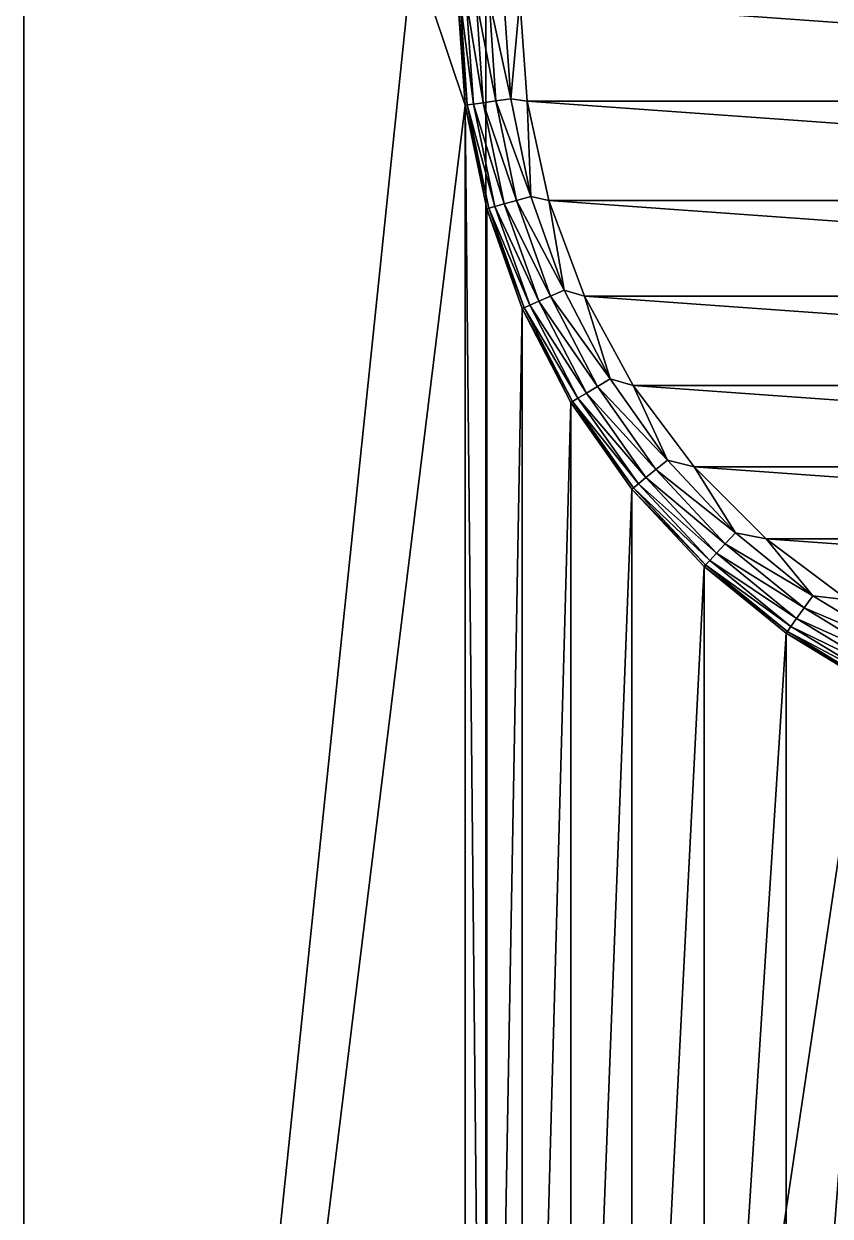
# Model space of a CAD drawing. Extents: x 464 to 15145, y 328 to 7622.
# Drawn here: x 464 to 1664, y 4012 to 5786 of the extents above; entities that cross this region are included whole.
import ezdxf

# ---------------------------------------------------------------- set-up
doc = ezdxf.new("R2010")
doc.units = 0
doc.layers.get('0').update_dxf_attribs({"linetype": 'CONTINUOUS'})

msp = doc.modelspace()

# ---------------------------------------------------------------- linework, layer by layer
at = {"color": 7}
for points in [[(464.1, 7622.4), (464.1, 328.1), (464.1, 7622.4, -4432), (464.1, 7622.4)], [(464.1, 7622.4, -4432), (464.1, 328.1), (464.1, 328.1, -4432), (464.1, 7622.4, -4432)], [(464.1, 328.1, -4432), (1121.2, 5664.7, -4432), (464.1, 7622.4, -4432), (464.1, 328.1, -4432)], [(464.1, 7622.4, -4432), (1121.2, 5664.7, -4432), (1110.4, 5821.9, -4432), (464.1, 7622.4, -4432)], [(1152, 6934.5), (464.1, 328.1), (464.1, 7622.4), (1152, 6934.5)], [(1152, 1016), (464.1, 328.1), (1152, 6934.5), (1152, 1016)], [(1152, 6934.5, -3744.1), (1838.6, 5632.3, -3744.1), (1152, 1016, -3744.1), (1152, 6934.5, -3744.1)], [(1152, 6934.5, -3744.1), (1798.3, 5821.9, -3744.1), (1808.5, 5725, -3744.1), (1152, 6934.5, -3744.1)], [(1152, 6934.5, -3744.1), (1808.5, 5725, -3744.1), (1838.6, 5632.3, -3744.1), (1152, 6934.5, -3744.1)], [(1152, 1016), (1152, 6934.5), (1152, 1016, -3744.1), (1152, 1016)], [(1152, 1016, -3744.1), (1152, 6934.5), (1152, 6934.5, -3744.1), (1152, 1016, -3744.1)], [(1121.2, 5664.7, -5124.5), (1124.3, 5665.2, -5148.4), (1110.4, 5821.9, -5124.5), (1121.2, 5664.7, -5124.5)], [(1110.4, 5821.9, -5124.5), (1124.3, 5665.2, -5148.4), (1113.6, 5821.9, -5148.4), (1110.4, 5821.9, -5124.5)], [(1121.2, 5664.7, -4432), (1121.2, 5664.7, -5124.5), (1110.4, 5821.9, -4432), (1121.2, 5664.7, -4432)], [(1110.4, 5821.9, -4432), (1121.2, 5664.7, -5124.5), (1110.4, 5821.9, -5124.5), (1110.4, 5821.9, -4432)], [(1122.8, 5821.9, -5170.7), (1113.6, 5821.9, -5148.4), (1133.4, 5666.4, -5170.7), (1122.8, 5821.9, -5170.7)], [(1133.4, 5666.4, -5170.7), (1113.6, 5821.9, -5148.4), (1124.3, 5665.2, -5148.4), (1133.4, 5666.4, -5170.7)], [(1137.5, 5821.9, -5189.8), (1122.8, 5821.9, -5170.7), (1148, 5668.4, -5189.8), (1137.5, 5821.9, -5189.8)], [(1148, 5668.4, -5189.8), (1122.8, 5821.9, -5170.7), (1133.4, 5666.4, -5170.7), (1148, 5668.4, -5189.8)], [(1156.6, 5821.9, -5204.5), (1137.5, 5821.9, -5189.8), (1166.9, 5671, -5204.5), (1156.6, 5821.9, -5204.5)], [(1166.9, 5671, -5204.5), (1137.5, 5821.9, -5189.8), (1148, 5668.4, -5189.8), (1166.9, 5671, -5204.5)], [(1189, 5674.1, -5213.7), (1178.8, 5821.9, -5213.7), (1156.6, 5821.9, -5204.5), (1189, 5674.1, -5213.7)], [(1166.9, 5671, -5204.5), (1189, 5674.1, -5213.7), (1156.6, 5821.9, -5204.5), (1166.9, 5671, -5204.5)], [(1189, 5674.1, -5213.7), (1202.7, 5821.9, -5216.8), (1178.8, 5821.9, -5213.7), (1189, 5674.1, -5213.7)], [(1189, 5674.1, -5213.7), (1213.6, 5670.8, -5216.8), (1202.7, 5821.9, -5216.8), (1189, 5674.1, -5213.7)], [(3326.4, 5821.9, -5216.8), (1202.7, 5821.9, -5216.8), (3315.6, 5670.8, -5216.8), (3326.4, 5821.9, -5216.8)], [(3315.6, 5670.8, -5216.8), (1202.7, 5821.9, -5216.8), (1213.6, 5670.8, -5216.8), (3315.6, 5670.8, -5216.8)], [(464.1, 328.1, -4432), (1121.2, 2285.7, -4432), (1121.2, 5664.7, -4432), (464.1, 328.1, -4432)], [(1121.2, 5664.7, -5124.5), (1156.2, 5511.4, -5148.4), (1124.3, 5665.2, -5148.4), (1121.2, 5664.7, -5124.5)], [(1153.2, 5510.5, -5124.5), (1156.2, 5511.4, -5148.4), (1121.2, 5664.7, -5124.5), (1153.2, 5510.5, -5124.5)], [(1153.2, 5510.5, -4432), (1153.2, 5510.5, -5124.5), (1121.2, 5664.7, -4432), (1153.2, 5510.5, -4432)], [(1121.2, 5664.7, -4432), (1153.2, 5510.5, -5124.5), (1121.2, 5664.7, -5124.5), (1121.2, 5664.7, -4432)], [(1121.2, 5664.7, -4432), (1121.2, 2285.7, -4432), (1153.2, 2440, -4432), (1121.2, 5664.7, -4432)], [(1121.2, 5664.7, -4432), (1153.2, 2440, -4432), (1153.2, 5510.5, -4432), (1121.2, 5664.7, -4432)], [(1133.4, 5666.4, -5170.7), (1124.3, 5665.2, -5148.4), (1165.1, 5513.9, -5170.7), (1133.4, 5666.4, -5170.7)], [(1165.1, 5513.9, -5170.7), (1124.3, 5665.2, -5148.4), (1156.2, 5511.4, -5148.4), (1165.1, 5513.9, -5170.7)], [(1148, 5668.4, -5189.8), (1133.4, 5666.4, -5170.7), (1179.3, 5517.8, -5189.8), (1148, 5668.4, -5189.8)], [(1179.3, 5517.8, -5189.8), (1133.4, 5666.4, -5170.7), (1165.1, 5513.9, -5170.7), (1179.3, 5517.8, -5189.8)], [(1166.9, 5671, -5204.5), (1148, 5668.4, -5189.8), (1197.7, 5523, -5204.5), (1166.9, 5671, -5204.5)], [(1197.7, 5523, -5204.5), (1148, 5668.4, -5189.8), (1179.3, 5517.8, -5189.8), (1197.7, 5523, -5204.5)], [(1219.1, 5529, -5213.7), (1189, 5674.1, -5213.7), (1166.9, 5671, -5204.5), (1219.1, 5529, -5213.7)], [(1219.1, 5529, -5213.7), (1166.9, 5671, -5204.5), (1197.7, 5523, -5204.5), (1219.1, 5529, -5213.7)], [(1219.1, 5529, -5213.7), (1213.6, 5670.8, -5216.8), (1189, 5674.1, -5213.7), (1219.1, 5529, -5213.7)], [(1219.1, 5529, -5213.7), (1245.8, 5522.8, -5216.8), (1213.6, 5670.8, -5216.8), (1219.1, 5529, -5213.7)], [(3315.6, 5670.8, -5216.8), (1213.6, 5670.8, -5216.8), (3283.4, 5522.8, -5216.8), (3315.6, 5670.8, -5216.8)], [(3283.4, 5522.8, -5216.8), (1213.6, 5670.8, -5216.8), (1245.8, 5522.8, -5216.8), (3283.4, 5522.8, -5216.8)], [(1152, 1016, -3744.1), (1838.6, 5632.3, -3744.1), (1838.6, 2318.2, -3744.1), (1152, 1016, -3744.1)], [(1179.3, 5517.8, -5189.8), (1165.1, 5513.9, -5170.7), (1230.8, 5372.9, -5189.8), (1179.3, 5517.8, -5189.8)], [(1197.7, 5523, -5204.5), (1179.3, 5517.8, -5189.8), (1248.3, 5380.5, -5204.5), (1197.7, 5523, -5204.5)], [(1248.3, 5380.5, -5204.5), (1179.3, 5517.8, -5189.8), (1230.8, 5372.9, -5189.8), (1248.3, 5380.5, -5204.5)], [(1268.7, 5389.4, -5213.7), (1219.1, 5529, -5213.7), (1197.7, 5523, -5204.5), (1268.7, 5389.4, -5213.7)], [(1268.7, 5389.4, -5213.7), (1197.7, 5523, -5204.5), (1248.3, 5380.5, -5204.5), (1268.7, 5389.4, -5213.7)], [(1268.7, 5389.4, -5213.7), (1245.8, 5522.8, -5216.8), (1219.1, 5529, -5213.7), (1268.7, 5389.4, -5213.7)], [(1268.7, 5389.4, -5213.7), (1298.7, 5380.8, -5216.8), (1245.8, 5522.8, -5216.8), (1268.7, 5389.4, -5213.7)], [(3283.4, 5522.8, -5216.8), (1245.8, 5522.8, -5216.8), (3230.5, 5380.8, -5216.8), (3283.4, 5522.8, -5216.8)], [(3230.5, 5380.8, -5216.8), (1245.8, 5522.8, -5216.8), (1298.7, 5380.8, -5216.8), (3230.5, 5380.8, -5216.8)], [(1153.2, 5510.5, -5124.5), (1208.8, 5363.3, -5148.4), (1156.2, 5511.4, -5148.4), (1153.2, 5510.5, -5124.5)], [(1206, 5362.1, -5124.5), (1208.8, 5363.3, -5148.4), (1153.2, 5510.5, -5124.5), (1206, 5362.1, -5124.5)], [(1206, 5362.1, -4432), (1206, 5362.1, -5124.5), (1153.2, 5510.5, -4432), (1206, 5362.1, -4432)], [(1153.2, 5510.5, -4432), (1206, 5362.1, -5124.5), (1153.2, 5510.5, -5124.5), (1153.2, 5510.5, -4432)], [(1153.2, 5510.5, -4432), (1153.2, 2440, -4432), (1206, 5362.1, -4432), (1153.2, 5510.5, -4432)], [(1165.1, 5513.9, -5170.7), (1156.2, 5511.4, -5148.4), (1217.3, 5367, -5170.7), (1165.1, 5513.9, -5170.7)], [(1217.3, 5367, -5170.7), (1156.2, 5511.4, -5148.4), (1208.8, 5363.3, -5148.4), (1217.3, 5367, -5170.7)], [(1230.8, 5372.9, -5189.8), (1165.1, 5513.9, -5170.7), (1217.3, 5367, -5170.7), (1230.8, 5372.9, -5189.8)], [(1248.3, 5380.5, -5204.5), (1230.8, 5372.9, -5189.8), (1317.9, 5246.2, -5204.5), (1248.3, 5380.5, -5204.5)], [(1336.9, 5257.8, -5213.7), (1268.7, 5389.4, -5213.7), (1248.3, 5380.5, -5204.5), (1336.9, 5257.8, -5213.7)], [(1336.9, 5257.8, -5213.7), (1248.3, 5380.5, -5204.5), (1317.9, 5246.2, -5204.5), (1336.9, 5257.8, -5213.7)], [(1336.9, 5257.8, -5213.7), (1298.7, 5380.8, -5216.8), (1268.7, 5389.4, -5213.7), (1336.9, 5257.8, -5213.7)], [(1336.9, 5257.8, -5213.7), (1371.3, 5247.8, -5216.8), (1298.7, 5380.8, -5216.8), (1336.9, 5257.8, -5213.7)], [(3230.5, 5380.8, -5216.8), (1298.7, 5380.8, -5216.8), (3157.8, 5247.8, -5216.8), (3230.5, 5380.8, -5216.8)], [(3157.8, 5247.8, -5216.8), (1298.7, 5380.8, -5216.8), (1371.3, 5247.8, -5216.8), (3157.8, 5247.8, -5216.8)], [(1206, 5362.1, -4432), (1153.2, 2440, -4432), (1206, 2588.4, -4432), (1206, 5362.1, -4432)], [(1206, 5362.1, -5124.5), (1281.1, 5223.9, -5148.4), (1208.8, 5363.3, -5148.4), (1206, 5362.1, -5124.5)], [(1278.4, 5222.2, -5124.5), (1281.1, 5223.9, -5148.4), (1206, 5362.1, -5124.5), (1278.4, 5222.2, -5124.5)], [(1278.4, 5222.2, -4432), (1278.4, 5222.2, -5124.5), (1206, 5362.1, -4432), (1278.4, 5222.2, -4432)], [(1206, 5362.1, -4432), (1278.4, 5222.2, -5124.5), (1206, 5362.1, -5124.5), (1206, 5362.1, -4432)], [(1206, 5362.1, -4432), (1206, 2588.4, -4432), (1278.4, 5222.2, -4432), (1206, 5362.1, -4432)], [(1217.3, 5367, -5170.7), (1208.8, 5363.3, -5148.4), (1289, 5228.6, -5170.7), (1217.3, 5367, -5170.7)], [(1289, 5228.6, -5170.7), (1208.8, 5363.3, -5148.4), (1281.1, 5223.9, -5148.4), (1289, 5228.6, -5170.7)], [(1230.8, 5372.9, -5189.8), (1217.3, 5367, -5170.7), (1301.5, 5236.3, -5189.8), (1230.8, 5372.9, -5189.8)], [(1301.5, 5236.3, -5189.8), (1217.3, 5367, -5170.7), (1289, 5228.6, -5170.7), (1301.5, 5236.3, -5189.8)], [(1317.9, 5246.2, -5204.5), (1230.8, 5372.9, -5189.8), (1301.5, 5236.3, -5189.8), (1317.9, 5246.2, -5204.5)], [(1422.4, 5136.7, -5213.7), (1336.9, 5257.8, -5213.7), (1317.9, 5246.2, -5204.5), (1422.4, 5136.7, -5213.7)], [(1422.4, 5136.7, -5213.7), (1371.3, 5247.8, -5216.8), (1336.9, 5257.8, -5213.7), (1422.4, 5136.7, -5213.7)], [(1301.5, 5236.3, -5189.8), (1289, 5228.6, -5170.7), (1390.3, 5110.6, -5189.8), (1301.5, 5236.3, -5189.8)], [(1317.9, 5246.2, -5204.5), (1301.5, 5236.3, -5189.8), (1405.1, 5122.7, -5204.5), (1317.9, 5246.2, -5204.5)], [(1405.1, 5122.7, -5204.5), (1301.5, 5236.3, -5189.8), (1390.3, 5110.6, -5189.8), (1405.1, 5122.7, -5204.5)], [(1422.4, 5136.7, -5213.7), (1317.9, 5246.2, -5204.5), (1405.1, 5122.7, -5204.5), (1422.4, 5136.7, -5213.7)], [(1422.4, 5136.7, -5213.7), (1462.1, 5126.6, -5216.8), (1371.3, 5247.8, -5216.8), (1422.4, 5136.7, -5213.7)], [(3157.8, 5247.8, -5216.8), (1371.3, 5247.8, -5216.8), (3067.1, 5126.6, -5216.8), (3157.8, 5247.8, -5216.8)], [(3067.1, 5126.6, -5216.8), (1371.3, 5247.8, -5216.8), (1462.1, 5126.6, -5216.8), (3067.1, 5126.6, -5216.8)], [(1278.4, 5222.2, -4432), (1206, 2588.4, -4432), (1278.4, 2728.3, -4432), (1278.4, 5222.2, -4432)], [(1278.4, 5222.2, -5124.5), (1371.7, 5095.5, -5148.4), (1281.1, 5223.9, -5148.4), (1278.4, 5222.2, -5124.5)], [(1369.3, 5093.5, -5124.5), (1371.7, 5095.5, -5148.4), (1278.4, 5222.2, -5124.5), (1369.3, 5093.5, -5124.5)], [(1369.3, 5093.5, -4432), (1369.3, 5093.5, -5124.5), (1278.4, 5222.2, -4432), (1369.3, 5093.5, -4432)], [(1278.4, 5222.2, -4432), (1369.3, 5093.5, -5124.5), (1278.4, 5222.2, -5124.5), (1278.4, 5222.2, -4432)], [(1278.4, 5222.2, -4432), (1278.4, 2728.3, -4432), (1369.3, 5093.5, -4432), (1278.4, 5222.2, -4432)], [(1289, 5228.6, -5170.7), (1281.1, 5223.9, -5148.4), (1378.9, 5101.3, -5170.7), (1289, 5228.6, -5170.7)], [(1378.9, 5101.3, -5170.7), (1281.1, 5223.9, -5148.4), (1371.7, 5095.5, -5148.4), (1378.9, 5101.3, -5170.7)], [(1390.3, 5110.6, -5189.8), (1289, 5228.6, -5170.7), (1378.9, 5101.3, -5170.7), (1390.3, 5110.6, -5189.8)], [(1523.5, 5028.4, -5213.7), (1422.4, 5136.7, -5213.7), (1405.1, 5122.7, -5204.5), (1523.5, 5028.4, -5213.7)], [(1523.5, 5028.4, -5213.7), (1462.1, 5126.6, -5216.8), (1422.4, 5136.7, -5213.7), (1523.5, 5028.4, -5213.7)], [(1390.3, 5110.6, -5189.8), (1378.9, 5101.3, -5170.7), (1495.3, 4998.2, -5189.8), (1390.3, 5110.6, -5189.8)], [(1405.1, 5122.7, -5204.5), (1390.3, 5110.6, -5189.8), (1508.3, 5012.1, -5204.5), (1405.1, 5122.7, -5204.5)], [(1508.3, 5012.1, -5204.5), (1390.3, 5110.6, -5189.8), (1495.3, 4998.2, -5189.8), (1508.3, 5012.1, -5204.5)], [(1523.5, 5028.4, -5213.7), (1405.1, 5122.7, -5204.5), (1508.3, 5012.1, -5204.5), (1523.5, 5028.4, -5213.7)], [(1523.5, 5028.4, -5213.7), (1569.2, 5019.4, -5216.8), (1462.1, 5126.6, -5216.8), (1523.5, 5028.4, -5213.7)], [(3067.1, 5126.6, -5216.8), (1462.1, 5126.6, -5216.8), (2959.9, 5019.4, -5216.8), (3067.1, 5126.6, -5216.8)], [(2959.9, 5019.4, -5216.8), (1462.1, 5126.6, -5216.8), (1569.2, 5019.4, -5216.8), (2959.9, 5019.4, -5216.8)], [(1369.3, 5093.5, -4432), (1278.4, 2728.3, -4432), (1369.3, 2857, -4432), (1369.3, 5093.5, -4432)], [(1369.3, 5093.5, -5124.5), (1478.9, 4980.7, -5148.4), (1371.7, 5095.5, -5148.4), (1369.3, 5093.5, -5124.5)], [(1476.8, 4978.4, -5124.5), (1478.9, 4980.7, -5148.4), (1369.3, 5093.5, -5124.5), (1476.8, 4978.4, -5124.5)], [(1476.8, 4978.4, -4432), (1476.8, 4978.4, -5124.5), (1369.3, 5093.5, -4432), (1476.8, 4978.4, -4432)], [(1369.3, 5093.5, -4432), (1476.8, 4978.4, -5124.5), (1369.3, 5093.5, -5124.5), (1369.3, 5093.5, -4432)], [(1369.3, 5093.5, -4432), (1369.3, 2857, -4432), (1476.8, 4978.4, -4432), (1369.3, 5093.5, -4432)], [(1378.9, 5101.3, -5170.7), (1371.7, 5095.5, -5148.4), (1485.2, 4987.4, -5170.7), (1378.9, 5101.3, -5170.7)], [(1485.2, 4987.4, -5170.7), (1371.7, 5095.5, -5148.4), (1478.9, 4980.7, -5148.4), (1485.2, 4987.4, -5170.7)], [(1495.3, 4998.2, -5189.8), (1378.9, 5101.3, -5170.7), (1485.2, 4987.4, -5170.7), (1495.3, 4998.2, -5189.8)], [(1638.5, 4934.9, -5213.7), (1523.5, 5028.4, -5213.7), (1508.3, 5012.1, -5204.5), (1638.5, 4934.9, -5213.7)], [(1638.5, 4934.9, -5213.7), (1569.2, 5019.4, -5216.8), (1523.5, 5028.4, -5213.7), (1638.5, 4934.9, -5213.7)], [(1508.3, 5012.1, -5204.5), (1495.3, 4998.2, -5189.8), (1625.6, 4916.7, -5204.5), (1508.3, 5012.1, -5204.5)], [(1638.5, 4934.9, -5213.7), (1508.3, 5012.1, -5204.5), (1625.6, 4916.7, -5204.5), (1638.5, 4934.9, -5213.7)], [(1638.5, 4934.9, -5213.7), (1690.5, 4928.6, -5216.8), (1569.2, 5019.4, -5216.8), (1638.5, 4934.9, -5213.7)], [(2959.9, 5019.4, -5216.8), (1569.2, 5019.4, -5216.8), (2838.6, 4928.6, -5216.8), (2959.9, 5019.4, -5216.8)], [(2838.6, 4928.6, -5216.8), (1569.2, 5019.4, -5216.8), (1690.5, 4928.6, -5216.8), (2838.6, 4928.6, -5216.8)], [(1485.2, 4987.4, -5170.7), (1478.9, 4980.7, -5148.4), (1606.1, 4889.1, -5170.7), (1485.2, 4987.4, -5170.7)], [(1495.3, 4998.2, -5189.8), (1485.2, 4987.4, -5170.7), (1614.6, 4901.1, -5189.8), (1495.3, 4998.2, -5189.8)], [(1614.6, 4901.1, -5189.8), (1485.2, 4987.4, -5170.7), (1606.1, 4889.1, -5170.7), (1614.6, 4901.1, -5189.8)], [(1625.6, 4916.7, -5204.5), (1495.3, 4998.2, -5189.8), (1614.6, 4901.1, -5189.8), (1625.6, 4916.7, -5204.5)], [(1476.8, 4978.4, -4432), (1369.3, 2857, -4432), (1476.8, 2972.1, -4432), (1476.8, 4978.4, -4432)], [(1476.8, 4978.4, -5124.5), (1600.8, 4881.6, -5148.4), (1478.9, 4980.7, -5148.4), (1476.8, 4978.4, -5124.5)], [(1599, 4879, -5124.5), (1600.8, 4881.6, -5148.4), (1476.8, 4978.4, -5124.5), (1599, 4879, -5124.5)], [(1599, 4879, -4432), (1599, 4879, -5124.5), (1476.8, 4978.4, -4432), (1599, 4879, -4432)], [(1476.8, 4978.4, -4432), (1599, 4879, -5124.5), (1476.8, 4978.4, -5124.5), (1476.8, 4978.4, -4432)], [(1476.8, 4978.4, -4432), (1476.8, 2972.1, -4432), (1599, 4879, -4432), (1476.8, 4978.4, -4432)], [(1606.1, 4889.1, -5170.7), (1478.9, 4980.7, -5148.4), (1600.8, 4881.6, -5148.4), (1606.1, 4889.1, -5170.7)], [(1765.1, 4857.9, -5213.7), (1638.5, 4934.9, -5213.7), (1625.6, 4916.7, -5204.5), (1765.1, 4857.9, -5213.7)], [(1765.1, 4857.9, -5213.7), (1690.5, 4928.6, -5216.8), (1638.5, 4934.9, -5213.7), (1765.1, 4857.9, -5213.7)], [(1625.6, 4916.7, -5204.5), (1614.6, 4901.1, -5189.8), (1754.8, 4838.1, -5204.5), (1625.6, 4916.7, -5204.5)], [(1765.1, 4857.9, -5213.7), (1625.6, 4916.7, -5204.5), (1754.8, 4838.1, -5204.5), (1765.1, 4857.9, -5213.7)], [(1614.6, 4901.1, -5189.8), (1606.1, 4889.1, -5170.7), (1746, 4821.2, -5189.8), (1614.6, 4901.1, -5189.8)], [(1754.8, 4838.1, -5204.5), (1614.6, 4901.1, -5189.8), (1746, 4821.2, -5189.8), (1754.8, 4838.1, -5204.5)], [(1599, 4879, -5124.5), (1735, 4799.9, -5148.4), (1600.8, 4881.6, -5148.4), (1599, 4879, -5124.5)], [(1606.1, 4889.1, -5170.7), (1600.8, 4881.6, -5148.4), (1739.3, 4808.1, -5170.7), (1606.1, 4889.1, -5170.7)], [(1739.3, 4808.1, -5170.7), (1600.8, 4881.6, -5148.4), (1735, 4799.9, -5148.4), (1739.3, 4808.1, -5170.7)], [(1746, 4821.2, -5189.8), (1606.1, 4889.1, -5170.7), (1739.3, 4808.1, -5170.7), (1746, 4821.2, -5189.8)], [(1599, 4879, -4432), (1476.8, 2972.1, -4432), (1599, 3071.5, -4432), (1599, 4879, -4432)], [(1733.6, 4797.1, -5124.5), (1735, 4799.9, -5148.4), (1599, 4879, -5124.5), (1733.6, 4797.1, -5124.5)], [(1733.6, 4797.1, -4432), (1733.6, 4797.1, -5124.5), (1599, 4879, -4432), (1733.6, 4797.1, -4432)], [(1599, 4879, -4432), (1733.6, 4797.1, -5124.5), (1599, 4879, -5124.5), (1599, 4879, -4432)], [(1599, 4879, -4432), (1599, 3071.5, -4432), (1733.6, 4797.1, -4432), (1599, 4879, -4432)], [(1733.6, 4797.1, -4432), (1599, 3071.5, -4432), (1733.6, 3153.3, -4432), (1733.6, 4797.1, -4432)]]:
    msp.add_3dface(points, dxfattribs=at)

doc.saveas('drawing.dxf')
